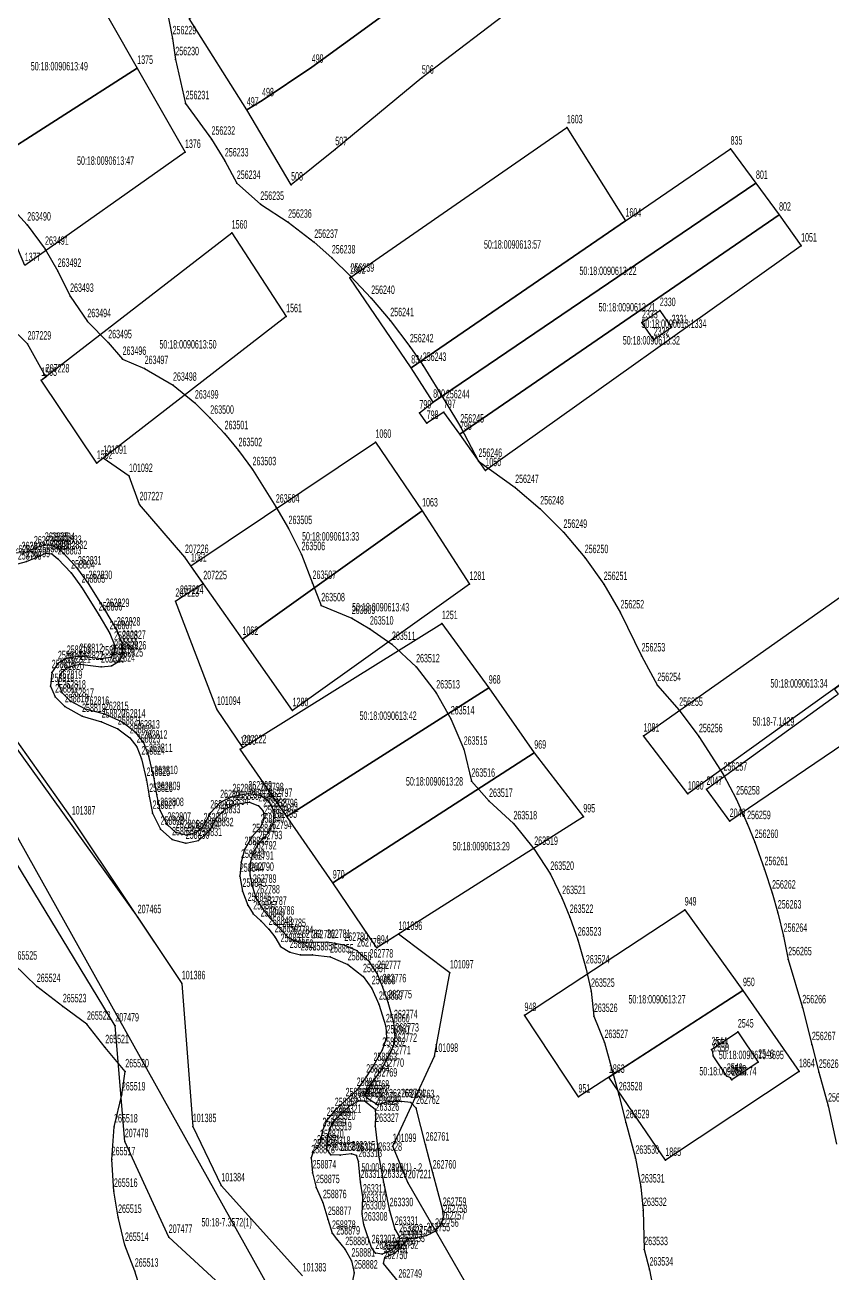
# Model space of a CAD drawing. Extents: x 1277570 to 1279623, y 422293 to 424918.
# Drawn here: x 1277958.8 to 1278161, y 422947.8 to 423260.6 of the extents above; entities that cross this region are included whole.
import ezdxf

# ---------------------------------------------------------------- set-up
doc = ezdxf.new("R2010")
doc.units = 0
doc.layers.get('0').update_dxf_attribs({"linetype": 'CONTINUOUS'})

msp = doc.modelspace()

# ---------------------------------------------------------------- linework, layer by layer
at = {"color": 7, "linetype": 'CONTINUOUS'}
for points in [[(1278928.590002, 422296.199999), (1278272.21, 422313.72), (1278280.100001, 422652.879999), (1278114.470001, 422774.680002), (1277866.460001, 423219.000002), (1277891.869999, 423239.150001), (1277900.639998, 423248.799998), (1277891.869999, 423293.490002), (1277781.459999, 423492.419999), (1277686.81, 423574.800002), (1277715.729999, 423607.230001), (1277692.94, 423640.53), (1277730.620002, 423822.8), (1277756.040001, 423821.06), (1277827.020002, 423909.56)], [(1277994.129999, 423265.299998), (1277995.769998, 423257.200002), (1277996.460001, 423251.96), (1277999.030001, 423240.940002), (1278005.52, 423232.040002), (1278008.869999, 423226.600002), (1278011.860002, 423220.959998), (1278017.759999, 423215.710002), (1278024.709999, 423211.230001), (1278031.260001, 423206.189998), (1278035.660001, 423202.279999), (1278040.359998, 423197.699999), (1278045.530001, 423192.130001), (1278050.310002, 423186.559999), (1278055.23, 423179.999998), (1278058.450001, 423175.360001), (1278064.249998, 423165.989999), (1278067.870001, 423159.890001), (1278072.409999, 423151.28), (1278081.59, 423144.739998), (1278087.879998, 423139.369999), (1278093.700001, 423133.509998), (1278099.020002, 423127.179999), (1278103.790002, 423120.429999), (1278107.990002, 423113.320001), (1278113.280001, 423102.53), (1278117.230001, 423095.1), (1278122.7, 423088.909998), (1278127.65, 423082.280001), (1278133.800001, 423072.649999), (1278136.959999, 423066.679999), (1278139.709999, 423060.500001), (1278141.609998, 423055.78), (1278144.070002, 423048.969999), (1278145.96, 423043.089999), (1278147.389999, 423038.089998), (1278148.859999, 423032.27), (1278149.99, 423026.370001), (1278153.55, 423014.329998), (1278155.950001, 423005.110001), (1278157.690001, 422998.170002), (1278159.990001, 422989.689998), (1278162.080001, 422980.130001)], [(1277953.800001, 423216.639998), (1277959.349999, 423210.520002), (1277963.809998, 423204.459998), (1277966.980001, 423198.929998), (1277970.090001, 423192.660001), (1277974.420002, 423186.309998), (1277979.640002, 423181.029998), (1277983.249999, 423176.86), (1277988.770001, 423174.559998), (1277995.879999, 423170.38), (1278001.359998, 423165.899999), (1278005.209999, 423162.109998), (1278008.789999, 423158.230002), (1278012.29, 423153.979998), (1278015.800002, 423149.19), (1278021.63, 423139.830002), (1278024.82, 423134.449998), (1278028.070002, 423127.910001), (1278030.829998, 423120.699999), (1278033.020002, 423115.089998), (1278040.639999, 423111.920002), (1278045.199998, 423109.250001), (1278050.73, 423105.409998), (1278056.78, 423099.789999), (1278061.830001, 423093.250002), (1278065.47, 423086.749998), (1278068.700001, 423079.149998), (1278070.630001, 423071.120002), (1278075.059998, 423066.069999), (1278081.170002, 423060.449999), (1278086.380001, 423054.05), (1278090.420002, 423047.790002), (1278093.379999, 423041.719998), (1278095.270002, 423036.990002), (1278097.280002, 423031.31), (1278099.309998, 423024.339999), (1278100.609999, 423018.480002), (1278101.329998, 423012.169998), (1278103.970002, 423005.630001), (1278107.559998, 422992.519999), (1278109.309999, 422985.549998), (1278111.72, 422976.629999), (1278113.120002, 422969.43), (1278113.64, 422963.530001), (1278113.940002, 422953.729999), (1278115.249998, 422948.6), (1278116.429998, 422942.489999)], [(1278070.499999, 422943.07), (1278054.710002, 422970.489999), (1278050.93, 422979.590002), (1278061.390002, 423002.170001), (1278065.249998, 423023.090001), (1278052.39, 423032.740002), (1278046.959999, 423029.290002), (1278035.91, 423045.630002), (1278024.419998, 423062.26), (1278012.729999, 423079.119999), (1278013.330002, 423079.510002), (1278006.89, 423089.149999), (1277996.470001, 423116.250001), (1277997.619999, 423116.97), (1278003.459998, 423120.629998), (1278000.359999, 423125.039998), (1277998.860002, 423127.210002), (1277987.490001, 423140.409998), (1277984.869998, 423147.509998), (1277978.399999, 423152.079998), (1277976.77, 423150.820001), (1277962.860001, 423171.59), (1277963.980002, 423172.459999), (1277959.439999, 423180.689998), (1277935.629999, 423203.99)], [(1277788.910001, 422912.48), (1277758.420001, 423003.040001), (1277755.490001, 423018.279999), (1277729.38, 423062.77), (1277728.709998, 423075.149999), (1277753.480001, 423103.929999), (1277806.979998, 423154.999999), (1277847.4, 423182.950002), (1277860.880001, 423185.41), (1277862.340001, 423183.359999), (1277875.299999, 423186.610001), (1277890.71, 423171.200002), (1277913.820002, 423140.38), (1277946.320002, 423095.770001), (1277970.519999, 423061.659999), (1277998.069999, 423020.369998), (1278000.829999, 422984.569999), (1278007.98, 422969.719998), (1278028.350002, 422947.14)], [(1278016.170002, 422937.080002), (1277994.810001, 422956.800001), (1277983.799999, 422980.789998), (1277981.419999, 423009.8), (1277930.390002, 423093.71), (1277918.81, 423103.810001), (1277862.340001, 423183.359999), (1277875.299999, 423186.610001), (1277890.71, 423171.200002), (1277987.02, 423036.93), (1277998.069999, 423020.369998), (1278000.829999, 422984.569999), (1278007.98, 422969.719998), (1278028.350002, 422947.14)], [(1278052.349998, 422945.58), (1278048.64, 422950.230001), (1278048.940002, 422951.680002), (1278051.420002, 422952.810002), (1278053.050001, 422954.49), (1278054.690001, 422956.39), (1278059.380002, 422957.199998), (1278061.529999, 422958.330002), (1278063.159998, 422960.119999), (1278063.670001, 422961.790002), (1278063.46, 422963.569999), (1278060.930001, 422972.919998), (1278059.17, 422979.919998), (1278056.769999, 422989.14), (1278055.430001, 422990.580001), (1278053.079998, 422990.789999), (1278049.969998, 422990.770001), (1278047.120002, 422989.970002), (1278044.319999, 422991.73), (1278044.119999, 422992.959999), (1278046.129998, 422995.97), (1278047.830001, 422998.430002), (1278049.519999, 423001.560001), (1278051.089999, 423004.69), (1278051.57, 423007.250002), (1278051.240002, 423010.589999), (1278049.809999, 423015.59), (1278048.390002, 423019.599998), (1278047.039998, 423022.93), (1278045.119998, 423025.809998), (1278041.990002, 423028.569999), (1278038.799998, 423030.000001), (1278034.419999, 423030.749998), (1278030.620001, 423030.62), (1278027.189999, 423030.71), (1278025.089999, 423031.689998), (1278023.249999, 423033.460001), (1278020.370001, 423036.560001), (1278018.450002, 423039), (1278016.720002, 423041.879999), (1278015.880001, 423044.549999), (1278015.22, 423047.550001), (1278015.199999, 423050.33), (1278015.890002, 423052.900001), (1278017.33, 423055.459998), (1278019.720001, 423058.039999), (1278021.039998, 423060.830002), (1278021.210002, 423063.499998), (1278019.859999, 423066.069999), (1278017.69, 423067.500001), (1278014.770001, 423067.930002), (1278010.779998, 423067.230002), (1278007.689999, 423065.770001), (1278005.23, 423063.180001), (1278003.530002, 423059.939999), (1278001.639999, 423058.150002), (1277999.179999, 423057.58), (1277996.570002, 423058.229998), (1277994.460001, 423060.109999), (1277992.659998, 423063.770002), (1277991.810002, 423067.78), (1277991.150001, 423071.779999), (1277989.85, 423077.340002), (1277988.559999, 423080.67), (1277986.639999, 423083.220002), (1277983.059999, 423085.980002), (1277978.810002, 423087.849999), (1277973.970002, 423089.149999), (1277970.149999, 423091.129999), (1277968.119998, 423093.229998), (1277967.209998, 423095.680001), (1277967.640002, 423097.899998), (1277969.34, 423099.699999), (1277972.570001, 423100.379999), (1277977.839999, 423099.750001), (1277980.440001, 423099.990002), (1277982.460001, 423101.23), (1277983.280001, 423103.010002), (1277983.139998, 423105.679998), (1277981.779999, 423109.01), (1277979.019998, 423113.68), (1277974.729999, 423120.67), (1277972.040002, 423124.319999), (1277968.460001, 423128.2), (1277967.06, 423129.519999), (1277965.340001, 423130.18), (1277963.749999, 423130.279999), (1277961.030001, 423129.370002), (1277957.940002, 423127.910001)], [(1278052.349998, 422945.58), (1278048.64, 422950.230001), (1278048.940002, 422951.680002), (1278051.420002, 422952.810002), (1278053.050001, 422954.49), (1278054.690001, 422956.39), (1278059.380002, 422957.199998), (1278061.529999, 422958.330002), (1278063.159998, 422960.119999), (1278063.670001, 422961.790002), (1278063.46, 422963.569999), (1278060.930001, 422972.919998), (1278059.17, 422979.919998), (1278056.769999, 422989.14), (1278055.430001, 422990.580001), (1278053.079998, 422990.789999), (1278049.969998, 422990.770001), (1278047.120002, 422989.970002), (1278044.319999, 422991.73), (1278044.119999, 422992.959999), (1278046.129998, 422995.97), (1278047.830001, 422998.430002), (1278049.519999, 423001.560001), (1278051.089999, 423004.69), (1278051.57, 423007.250002), (1278051.240002, 423010.589999), (1278049.809999, 423015.59), (1278048.390002, 423019.599998), (1278047.039998, 423022.93), (1278045.119998, 423025.809998), (1278041.990002, 423028.569999), (1278038.799998, 423030.000001), (1278034.419999, 423030.749998), (1278030.620001, 423030.62), (1278027.189999, 423030.71), (1278025.089999, 423031.689998), (1278023.249999, 423033.460001), (1278020.370001, 423036.560001), (1278018.450002, 423039), (1278016.720002, 423041.879999), (1278015.880001, 423044.549999), (1278015.22, 423047.550001), (1278015.199999, 423050.33), (1278015.890002, 423052.900001), (1278017.33, 423055.459998), (1278019.720001, 423058.039999), (1278021.039998, 423060.830002), (1278021.210002, 423063.499998), (1278019.859999, 423066.069999), (1278017.69, 423067.500001), (1278014.770001, 423067.930002), (1278010.779998, 423067.230002), (1278007.689999, 423065.770001), (1278005.23, 423063.180001), (1278003.530002, 423059.939999), (1278001.639999, 423058.150002), (1277999.179999, 423057.58), (1277996.570002, 423058.229998), (1277994.460001, 423060.109999), (1277992.659998, 423063.770002), (1277991.810002, 423067.78), (1277991.150001, 423071.779999), (1277989.85, 423077.340002), (1277988.559999, 423080.67), (1277986.639999, 423083.220002), (1277983.059999, 423085.980002), (1277978.810002, 423087.849999), (1277973.970002, 423089.149999), (1277970.149999, 423091.129999), (1277968.119998, 423093.229998), (1277967.209998, 423095.680001), (1277967.640002, 423097.899998), (1277969.34, 423099.699999), (1277972.570001, 423100.379999), (1277977.839999, 423099.750001), (1277980.440001, 423099.990002), (1277982.460001, 423101.23), (1277983.280001, 423103.010002), (1277983.139998, 423105.679998), (1277981.779999, 423109.01), (1277979.019998, 423113.68), (1277974.729999, 423120.67), (1277972.040002, 423124.319999), (1277968.460001, 423128.2), (1277967.06, 423129.519999), (1277965.340001, 423130.18), (1277963.749999, 423130.279999), (1277961.030001, 423129.370002), (1277957.940002, 423127.910001)], [(1277957.000001, 423125.559998), (1277959.149998, 423126.13), (1277962.189999, 423127.380002), (1277964.03, 423128.28), (1277965.489999, 423128.070002), (1277967.010002, 423126.849998), (1277970.339999, 423123.309998), (1277972.960002, 423119.759998), (1277977.260002, 423112.780002), (1277980.010002, 423108.110002), (1277981.110002, 423105.450001), (1277981.119998, 423103.22), (1277980.229999, 423102.1), (1277977.890001, 423101.75), (1277972.429998, 423102.389998), (1277969.26, 423101.92), (1277967.05, 423100.569998), (1277965.479999, 423098.340002), (1277965.189998, 423094.880002), (1277966.340001, 423092.220001), (1277968.769999, 423089.790002), (1277973.1, 423087.359998), (1277977.990002, 423085.949999), (1277982.07, 423084.190001), (1277985.059998, 423081.989998), (1277986.780002, 423079.659998), (1277987.950001, 423076.660001), (1277989.250002, 423071.33), (1277989.909998, 423067.320002), (1277990.759999, 423063.090002), (1277992.759999, 423059.089998), (1277995.63, 423056.440001), (1277999.059998, 423055.570002), (1278002.230001, 423056.260002), (1278005.129999, 423058.729999), (1278006.820001, 423061.970001), (1278008.9, 423064.089999), (1278011.490001, 423065.340001), (1278015.050001, 423065.809999), (1278017.270002, 423064.93), (1278018.489999, 423063.600002), (1278018.679999, 423061.82), (1278017.810002, 423059.589999), (1278015.729998, 423057.24), (1278013.780001, 423053.999998), (1278012.92, 423050.76), (1278012.619998, 423047.31), (1278013.279999, 423043.529998), (1278014.58, 423039.979999), (1278015.980002, 423037.870001), (1278017.839998, 423036.099998), (1278019.869999, 423034), (1278021.35, 423032.119998), (1278022.830001, 423029.68), (1278025.120001, 423028.239998), (1278027.85, 423027.59), (1278030.829998, 423027.609999), (1278035.210002, 423027.08), (1278039.66, 423025.109999), (1278043.489999, 423022.130001), (1278045.669998, 423019.13), (1278047.470001, 423015.24), (1278049.220002, 423009.569998), (1278049.36, 423006.789999), (1278048.300002, 423003.669999), (1278046.110002, 422999.869999), (1278044.280002, 422996.960002), (1278041.890002, 422993.610001), (1278039.12, 422991.030001), (1278036.400002, 422988.569998), (1278034.390002, 422986.11), (1278033.329999, 422983.539999), (1278032.720001, 422980.529998), (1278031.959999, 422979.190001), (1278031.019998, 422978.179999), (1278030.51, 422976.729998), (1278030.859999, 422972.950001), (1278031.7, 422969.269999), (1278033.44, 422965.499998), (1278034.670002, 422961.280002), (1278035.709999, 422957.830001), (1278036.799999, 422956.39), (1278039.040001, 422953.729999), (1278040.58, 422950.85), (1278041.230001, 422947.849999), (1278040.500001, 422944.28)], [(1277957.000001, 423125.559998), (1277959.149998, 423126.13), (1277962.189999, 423127.380002), (1277964.03, 423128.28), (1277965.489999, 423128.070002), (1277967.010002, 423126.849998), (1277970.339999, 423123.309998), (1277972.960002, 423119.759998), (1277977.260002, 423112.780002), (1277980.010002, 423108.110002), (1277981.110002, 423105.450001), (1277981.119998, 423103.22), (1277980.229999, 423102.1), (1277977.890001, 423101.75), (1277972.429998, 423102.389998), (1277969.26, 423101.92), (1277967.05, 423100.569998), (1277965.479999, 423098.340002), (1277965.189998, 423094.880002), (1277966.340001, 423092.220001), (1277968.769999, 423089.790002), (1277973.1, 423087.359998), (1277977.990002, 423085.949999), (1277982.07, 423084.190001), (1277985.059998, 423081.989998), (1277986.780002, 423079.659998), (1277987.950001, 423076.660001), (1277989.250002, 423071.33), (1277989.909998, 423067.320002), (1277990.759999, 423063.090002), (1277992.759999, 423059.089998), (1277995.63, 423056.440001), (1277999.059998, 423055.570002), (1278002.230001, 423056.260002), (1278005.129999, 423058.729999), (1278006.820001, 423061.970001), (1278008.9, 423064.089999), (1278011.490001, 423065.340001), (1278015.050001, 423065.809999), (1278017.270002, 423064.93), (1278018.489999, 423063.600002), (1278018.679999, 423061.82), (1278017.810002, 423059.589999), (1278015.729998, 423057.24), (1278013.780001, 423053.999998), (1278012.92, 423050.76), (1278012.619998, 423047.31), (1278013.279999, 423043.529998), (1278014.58, 423039.979999), (1278015.980002, 423037.870001), (1278017.839998, 423036.099998), (1278019.869999, 423034), (1278021.35, 423032.119998), (1278022.830001, 423029.68), (1278025.120001, 423028.239998), (1278027.85, 423027.59), (1278030.829998, 423027.609999), (1278035.210002, 423027.08), (1278039.66, 423025.109999), (1278043.489999, 423022.130001), (1278045.669998, 423019.13), (1278047.470001, 423015.24), (1278049.220002, 423009.569998), (1278049.36, 423006.789999), (1278048.300002, 423003.669999), (1278046.110002, 422999.869999), (1278044.280002, 422996.960002), (1278041.890002, 422993.610001), (1278039.12, 422991.030001), (1278036.400002, 422988.569998), (1278034.390002, 422986.11), (1278033.329999, 422983.539999), (1278032.720001, 422980.529998), (1278031.959999, 422979.190001), (1278031.019998, 422978.179999), (1278030.51, 422976.729998), (1278030.859999, 422972.950001), (1278031.7, 422969.269999), (1278033.44, 422965.499998), (1278034.670002, 422961.280002), (1278035.709999, 422957.830001), (1278036.799999, 422956.39), (1278039.040001, 422953.729999), (1278040.58, 422950.85), (1278041.230001, 422947.849999), (1278040.500001, 422944.28)], [(1277987.84, 422943.400001), (1277986.300001, 422948.320001), (1277983.840001, 422954.790002), (1277982.110002, 422961.82), (1277981.07, 422968.339998), (1277980.51, 422976.250001), (1277981.110002, 422984.48), (1277983.059999, 422992.51), (1277983.91, 422998.290001), (1277978.900002, 423004.330001), (1277974.320001, 423010.23), (1277968.270001, 423014.589998), (1277961.75, 423019.669999), (1277955.920002, 423025.279999)]]:
    msp.add_lwpolyline(points, dxfattribs=at)
for points in [[(1278014.369999, 423239.330001), (1278018.190002, 423241.67), (1278030.630002, 423250.079999), (1278046.560002, 423261.579998), (1278052.449999, 423265.930002), (1278097.090001, 423299.009998), (1278118.079998, 423314.53), (1278130.48, 423297.189998), (1278082.370002, 423265.750002), (1278058.229999, 423247.340002), (1278036.529999, 423229.4), (1278025.47, 423220.550002)], [(1277999.880002, 423262.210002), (1278039.349998, 423286.219998), (1278052.449999, 423265.930002), (1278046.560002, 423261.579998), (1278030.630002, 423250.079999), (1278018.190002, 423241.67), (1278014.369999, 423239.330001)], [(1277948.2, 423225.040002), (1277937.03, 423251.170001), (1277974.02, 423272.479998), (1277986.909999, 423249.79)], [(1277948.2, 423225.040002), (1277986.909999, 423249.79), (1277998.879998, 423228.739998), (1277958.73, 423200.36)], [(1278040.150002, 423197.210002), (1278094.549998, 423234.900002), (1278109.24, 423211.519999), (1278055.559998, 423174.719999)], [(1278055.559998, 423174.719999), (1278135.569998, 423229.560001), (1278141.93, 423220.969998), (1278061.059999, 423166.110001)], [(1278067.77, 423158.070002), (1278063.750001, 423163.55), (1278059.43, 423160.819998), (1278057.620001, 423163.409998), (1278061.059999, 423166.110001), (1278141.93, 423220.969998), (1278147.720001, 423213.009998)], [(1278074.139998, 423148.979998), (1278067.77, 423158.070002), (1278147.720001, 423213.009998), (1278153.239998, 423205.270001)], [(1278010.570001, 423208.509999), (1278024.220002, 423187.540002), (1277976.77, 423150.820001), (1277962.860001, 423171.59)], [(1278117.85, 423189.090002), (1278120.790001, 423184.790001), (1278116.310001, 423181.719999), (1278113.37, 423186.02)], [(1278046.599999, 423156.080002), (1278058.280002, 423138.870002), (1278013.269999, 423106.699999), (1278000.359999, 423125.039998)], [(1278058.280002, 423138.870002), (1278070.15, 423120.480001), (1278025.84, 423088.819998), (1278013.269999, 423106.699999)], [(1278168.780001, 423121.29), (1278179.789998, 423107.340002), (1278124.859998, 423067.899998), (1278113.770002, 423082.429998)], [(1278211.669999, 423122.710002), (1278216.110001, 423115.900001), (1278135.350001, 423061.04), (1278129.529998, 423069.09), (1278161.869999, 423092.460002), (1278162.62, 423092.910001), (1278161.579998, 423094.269998), (1278171.880001, 423101.66), (1278173.23, 423099.179999)], [(1278074.979999, 423094.470001), (1278024.419998, 423062.26), (1278012.729999, 423079.119999), (1278063.249998, 423110.640001)], [(1278074.979999, 423094.470001), (1278086.390002, 423078.169999), (1278035.91, 423045.630002), (1278024.419998, 423062.26)], [(1278086.390002, 423078.169999), (1278098.679998, 423062.189999), (1278046.959999, 423029.290002), (1278035.91, 423045.630002)], [(1278083.929998, 423012.409999), (1278124.07, 423038.859999), (1278138.670002, 423018.639998), (1278097.460001, 422991.99)], [(1278105.089998, 422996.92), (1278138.670002, 423018.639998), (1278152.709999, 422998.319999), (1278119.22, 422976.08)], [(1278130.790002, 423003.800002), (1278137.399998, 423008.279998), (1278142.48, 423000.659999), (1278135.900001, 422996.210001), (1278135.540001, 422996.75), (1278134.649998, 422997.17), (1278131.21, 423002.27), (1278131.150001, 423003.259998)], [(1278052.529998, 422956.939998), (1278052.420002, 422955.269999), (1278050.770002, 422953.590001), (1278048.310002, 422952.570001), (1278046.589999, 422952.779999), (1278045.640001, 422954.22), (1278043.700001, 422959.890002), (1278043.23, 422962.670001), (1278043.340001, 422964.560002), (1278043.460002, 422966.900001), (1278042.86, 422970.569999), (1278042.330001, 422975.800002), (1278041.870001, 422977.249998), (1278040.590001, 422977.690002), (1278037.750001, 422977.329998), (1278035.400002, 422977.430002), (1278034.429999, 422978.869999), (1278034.730001, 422982.550001), (1278035.670002, 422985.109998), (1278037.18, 422986.9), (1278040.079998, 422989.700002), (1278042.420001, 422990.940001), (1278043.810002, 422990.95), (1278046.489998, 422988.850002), (1278046.630001, 422987.41), (1278046.52, 422984.620001), (1278047.329999, 422977.39), (1278048.64, 422970.600002), (1278050.140002, 422963.489999), (1278051.439998, 422958.819999)], [(1278052.529998, 422956.939998), (1278052.420002, 422955.269999), (1278050.770002, 422953.590001), (1278048.310002, 422952.570001), (1278046.589999, 422952.779999), (1278045.640001, 422954.22), (1278043.700001, 422959.890002), (1278043.23, 422962.670001), (1278043.340001, 422964.560002), (1278043.460002, 422966.900001), (1278042.86, 422970.569999), (1278042.330001, 422975.800002), (1278041.870001, 422977.249998), (1278040.590001, 422977.690002), (1278037.750001, 422977.329998), (1278035.400002, 422977.430002), (1278034.429999, 422978.869999), (1278034.730001, 422982.550001), (1278035.670002, 422985.109998), (1278037.18, 422986.9), (1278040.079998, 422989.700002), (1278042.420001, 422990.940001), (1278043.810002, 422990.95), (1278046.489998, 422988.850002), (1278046.630001, 422987.41), (1278046.52, 422984.620001), (1278047.329999, 422977.39), (1278048.64, 422970.600002), (1278050.140002, 422963.489999), (1278051.439998, 422958.819999)]]:
    msp.add_lwpolyline(points, close=True, dxfattribs=at)
at = {"color": 7}
for p in [(1277995.769998, 423257.200002), (1277996.460001, 423251.96), (1277986.909999, 423249.79), (1278030.630002, 423250.079999), (1278058.229999, 423247.340002), (1277999.030001, 423240.940002), (1278014.369999, 423239.330001), (1278018.190002, 423241.67), (1278094.549998, 423234.900002), (1278005.52, 423232.040002), (1278036.529999, 423229.4), (1278135.569998, 423229.560001), (1277998.879998, 423228.739998), (1278008.869999, 423226.600002), (1278011.860002, 423220.959998), (1278025.47, 423220.550002), (1278141.93, 423220.969998), (1278017.759999, 423215.710002), (1278024.709999, 423211.230001), (1278109.24, 423211.519999), (1278147.720001, 423213.009998), (1277959.349999, 423210.520002), (1278010.570001, 423208.509999), (1277963.809998, 423204.459998), (1278031.260001, 423206.189998), (1278153.239998, 423205.270001), (1278035.660001, 423202.279999), (1277966.980001, 423198.929998), (1278040.150002, 423197.210002), (1278040.359998, 423197.699999), (1277970.090001, 423192.660001), (1278045.530001, 423192.130001), (1278117.85, 423189.090002), (1277974.420002, 423186.309998), (1278024.220002, 423187.540002), (1278050.310002, 423186.559999), (1278113.37, 423186.02), (1278120.790001, 423184.790001), (1277959.439999, 423180.689998), (1277979.640002, 423181.029998), (1278055.23, 423179.999998), (1278116.310001, 423181.719999), (1277983.249999, 423176.86), (1277988.770001, 423174.559998), (1278055.559998, 423174.719999), (1278058.450001, 423175.360001), (1277962.860001, 423171.59), (1277963.980002, 423172.459999), (1277995.879999, 423170.38), (1278001.359998, 423165.899999), (1278061.059999, 423166.110001), (1278064.249998, 423165.989999), (1278005.209999, 423162.109998), (1278057.620001, 423163.409998), (1278059.43, 423160.819998), (1278063.750001, 423163.55), (1278008.789999, 423158.230002), (1278067.77, 423158.070002), (1278067.870001, 423159.890001), (1278046.599999, 423156.080002), (1277978.399999, 423152.079998), (1278012.29, 423153.979998), (1278072.409999, 423151.28), (1277976.77, 423150.820001), (1278015.800002, 423149.19), (1278074.139998, 423148.979998), (1277984.869998, 423147.509998), (1278081.59, 423144.739998), (1277987.490001, 423140.409998), (1278021.63, 423139.830002), (1278058.280002, 423138.870002), (1278087.879998, 423139.369999), (1278024.82, 423134.449998), (1278093.700001, 423133.509998), (1277961.030001, 423129.370002), (1277963.749999, 423130.279999), (1277965.340001, 423130.18), (1277967.06, 423129.519999), (1277959.149998, 423126.13), (1277962.189999, 423127.380002), (1277964.03, 423128.28), (1277965.489999, 423128.070002), (1277967.010002, 423126.849998), (1277968.460001, 423128.2), (1277998.860002, 423127.210002), (1278028.070002, 423127.910001), (1278099.020002, 423127.179999), (1277970.339999, 423123.309998), (1277972.040002, 423124.319999), (1278000.359999, 423125.039998), (1277974.729999, 423120.67), (1278003.459998, 423120.629998), (1278030.829998, 423120.699999), (1278070.15, 423120.480001), (1278103.790002, 423120.429999), (1277972.960002, 423119.759998), (1277997.619999, 423116.97), (1277979.019998, 423113.68), (1277996.470001, 423116.250001), (1278033.020002, 423115.089998), (1277977.260002, 423112.780002), (1278040.639999, 423111.920002), (1278063.249998, 423110.640001), (1278107.990002, 423113.320001), (1277980.010002, 423108.110002), (1277981.779999, 423109.01), (1278045.199998, 423109.250001), (1277981.110002, 423105.450001), (1277983.139998, 423105.679998), (1278013.269999, 423106.699999), (1278050.73, 423105.409998), (1277969.26, 423101.92), (1277972.429998, 423102.389998), (1277977.890001, 423101.75), (1277980.229999, 423102.1), (1277981.119998, 423103.22), (1277982.460001, 423101.23), (1277983.280001, 423103.010002), (1278113.280001, 423102.53), (1277965.479999, 423098.340002), (1277967.05, 423100.569998), (1277969.34, 423099.699999), (1277972.570001, 423100.379999), (1277977.839999, 423099.750001), (1277980.440001, 423099.990002), (1278056.78, 423099.789999), (1277965.189998, 423094.880002), (1277967.209998, 423095.680001), (1277967.640002, 423097.899998), (1278117.230001, 423095.1), (1277966.340001, 423092.220001), (1277968.119998, 423093.229998), (1278061.830001, 423093.250002), (1278074.979999, 423094.470001), (1277968.769999, 423089.790002), (1277970.149999, 423091.129999), (1277973.970002, 423089.149999), (1278006.89, 423089.149999), (1278025.84, 423088.819998), (1278122.7, 423088.909998), (1277973.1, 423087.359998), (1277977.990002, 423085.949999), (1277978.810002, 423087.849999), (1277983.059999, 423085.980002), (1278065.47, 423086.749998), (1277982.07, 423084.190001), (1277986.639999, 423083.220002), (1278113.770002, 423082.429998), (1277985.059998, 423081.989998), (1277986.780002, 423079.659998), (1277988.559999, 423080.67), (1278013.330002, 423079.510002), (1278127.65, 423082.280001), (1277987.950001, 423076.660001), (1277989.85, 423077.340002), (1278012.729999, 423079.119999), (1278068.700001, 423079.149998), (1278086.390002, 423078.169999), (1277989.250002, 423071.33), (1277991.150001, 423071.779999), (1278070.630001, 423071.120002), (1278133.800001, 423072.649999), (1277989.909998, 423067.320002), (1277991.810002, 423067.78), (1278010.779998, 423067.230002), (1278014.770001, 423067.930002), (1278017.69, 423067.500001), (1278124.859998, 423067.899998), (1278129.529998, 423069.09), (1278136.959999, 423066.679999), (1277992.659998, 423063.770002), (1278007.689999, 423065.770001), (1278008.9, 423064.089999), (1278011.490001, 423065.340001), (1278015.050001, 423065.809999), (1278017.270002, 423064.93), (1278018.489999, 423063.600002), (1278019.859999, 423066.069999), (1278075.059998, 423066.069999), (1277970.519999, 423061.659999), (1277990.759999, 423063.090002), (1278005.23, 423063.180001), (1278006.820001, 423061.970001), (1278018.679999, 423061.82), (1278021.039998, 423060.830002), (1278021.210002, 423063.499998), (1278024.419998, 423062.26), (1278081.170002, 423060.449999), (1278098.679998, 423062.189999), (1278135.350001, 423061.04), (1278139.709999, 423060.500001), (1277992.759999, 423059.089998), (1277994.460001, 423060.109999), (1277996.570002, 423058.229998), (1277999.179999, 423057.58), (1278001.639999, 423058.150002), (1278003.530002, 423059.939999), (1278005.129999, 423058.729999), (1278017.810002, 423059.589999), (1278019.720001, 423058.039999), (1277995.63, 423056.440001), (1277999.059998, 423055.570002), (1278002.230001, 423056.260002), (1278015.729998, 423057.24), (1278017.33, 423055.459998), (1278141.609998, 423055.78), (1278013.780001, 423053.999998), (1278015.890002, 423052.900001), (1278086.380001, 423054.05), (1278012.92, 423050.76), (1278015.199999, 423050.33), (1278144.070002, 423048.969999), (1278012.619998, 423047.31), (1278015.22, 423047.550001), (1278035.91, 423045.630002), (1278090.420002, 423047.790002), (1278013.279999, 423043.529998), (1278015.880001, 423044.549999), (1278016.720002, 423041.879999), (1278093.379999, 423041.719998), (1278145.96, 423043.089999), (1278014.58, 423039.979999), (1278018.450002, 423039), (1278124.07, 423038.859999), (1277987.02, 423036.93), (1278015.980002, 423037.870001), (1278017.839998, 423036.099998), (1278020.370001, 423036.560001), (1278095.270002, 423036.990002), (1278147.389999, 423038.089998), (1278019.869999, 423034), (1278023.249999, 423033.460001), (1278052.39, 423032.740002), (1278148.859999, 423032.27), (1278021.35, 423032.119998), (1278022.830001, 423029.68), (1278025.089999, 423031.689998), (1278027.189999, 423030.71), (1278030.620001, 423030.62), (1278034.419999, 423030.749998), (1278038.799998, 423030.000001), (1278046.959999, 423029.290002), (1278097.280002, 423031.31), (1278025.120001, 423028.239998), (1278027.85, 423027.59), (1278030.829998, 423027.609999), (1278035.210002, 423027.08), (1278041.990002, 423028.569999), (1278149.99, 423026.370001), (1278039.66, 423025.109999), (1278045.119998, 423025.809998), (1278047.039998, 423022.93), (1278065.249998, 423023.090001), (1278099.309998, 423024.339999), (1277998.069999, 423020.369998), (1278043.489999, 423022.130001), (1277961.75, 423019.669999), (1278045.669998, 423019.13), (1278048.390002, 423019.599998), (1278100.609999, 423018.480002), (1278138.670002, 423018.639998), (1277968.270001, 423014.589998), (1278047.470001, 423015.24), (1278049.809999, 423015.59), (1278153.55, 423014.329998), (1278051.240002, 423010.589999), (1278083.929998, 423012.409999), (1278101.329998, 423012.169998), (1277974.320001, 423010.23), (1277981.419999, 423009.8), (1278049.220002, 423009.569998), (1278051.57, 423007.250002), (1278137.399998, 423008.279998), (1277978.900002, 423004.330001), (1278049.36, 423006.789999), (1278051.089999, 423004.69), (1278103.970002, 423005.630001), (1278155.950001, 423005.110001), (1278048.300002, 423003.669999), (1278049.519999, 423001.560001), (1278061.390002, 423002.170001), (1278130.790002, 423003.800002), (1278131.150001, 423003.259998), (1278131.21, 423002.27), (1277983.91, 422998.290001), (1278046.110002, 422999.869999), (1278047.830001, 422998.430002), (1278142.48, 423000.659999), (1278152.709999, 422998.319999), (1278157.690001, 422998.170002), (1278044.280002, 422996.960002), (1278046.129998, 422995.97), (1278105.089998, 422996.92), (1278134.649998, 422997.17), (1278135.540001, 422996.75), (1278135.900001, 422996.210001), (1277983.059999, 422992.51), (1278041.890002, 422993.610001), (1278044.119999, 422992.959999), (1278044.319999, 422991.73), (1278097.460001, 422991.99), (1278107.559998, 422992.519999), (1278036.400002, 422988.569998), (1278039.12, 422991.030001), (1278040.079998, 422989.700002), (1278042.420001, 422990.940001), (1278043.810002, 422990.95), (1278046.489998, 422988.850002), (1278047.120002, 422989.970002), (1278049.969998, 422990.770001), (1278053.079998, 422990.789999), (1278055.430001, 422990.580001), (1278056.769999, 422989.14), (1278159.990001, 422989.689998), (1278034.390002, 422986.11), (1278037.18, 422986.9), (1278046.630001, 422987.41), (1278109.309999, 422985.549998), (1277981.110002, 422984.48), (1278000.829999, 422984.569999), (1278033.329999, 422983.539999), (1278034.730001, 422982.550001), (1278035.670002, 422985.109998), (1278046.52, 422984.620001), (1277983.799999, 422980.789998), (1278031.959999, 422979.190001), (1278032.720001, 422980.529998), (1278050.93, 422979.590002), (1278059.17, 422979.919998), (1277980.51, 422976.250001), (1278030.51, 422976.729998), (1278031.019998, 422978.179999), (1278034.429999, 422978.869999), (1278035.400002, 422977.430002), (1278037.750001, 422977.329998), (1278040.590001, 422977.690002), (1278041.870001, 422977.249998), (1278047.329999, 422977.39), (1278111.72, 422976.629999), (1278119.22, 422976.08), (1278030.859999, 422972.950001), (1278042.330001, 422975.800002), (1278060.930001, 422972.919998), (1278007.98, 422969.719998), (1278042.86, 422970.569999), (1278048.64, 422970.600002), (1278054.710002, 422970.489999), (1277981.07, 422968.339998), (1278031.7, 422969.269999), (1278043.460002, 422966.900001), (1278113.120002, 422969.43), (1278033.44, 422965.499998), (1278043.340001, 422964.560002), (1278050.140002, 422963.489999), (1278063.46, 422963.569999), (1278113.64, 422963.530001), (1277982.110002, 422961.82), (1278034.670002, 422961.280002), (1278043.23, 422962.670001), (1278063.670001, 422961.790002), (1278035.709999, 422957.830001), (1278043.700001, 422959.890002), (1278051.439998, 422958.819999), (1278059.380002, 422957.199998), (1278061.529999, 422958.330002), (1278063.159998, 422960.119999), (1277983.840001, 422954.790002), (1277994.810001, 422956.800001), (1278036.799999, 422956.39), (1278045.640001, 422954.22), (1278052.420002, 422955.269999), (1278052.529998, 422956.939998), (1278053.050001, 422954.49), (1278054.690001, 422956.39), (1278039.040001, 422953.729999), (1278046.589999, 422952.779999), (1278048.310002, 422952.570001), (1278048.940002, 422951.680002), (1278050.770002, 422953.590001), (1278051.420002, 422952.810002), (1278113.940002, 422953.729999), (1277986.300001, 422948.320001), (1278040.58, 422950.85), (1278041.230001, 422947.849999), (1278048.64, 422950.230001), (1278115.249998, 422948.6)]:
    msp.add_point(p, dxfattribs=at)

# ---------------------------------------------------------------- texts
at = {"color": 7, "width": 0.5}
for s, height, p in [('256229', 2.122557, (1277995.769998, 423258.272442)), ('256230', 2.122557, (1277996.460001, 423253.03244)), ('50:18:0090613:49', 2.122557, (1277960.246665, 423249.236466)), ('1375', 2.122557, (1277986.909999, 423250.862441)), ('499', 2.122561, (1278030.630002, 423251.15244)), ('506', 2.122557, (1278058.229999, 423248.412442)), ('256231', 2.122557, (1277999.030001, 423242.012443)), ('497', 2.122557, (1278014.369999, 423240.402441)), ('498', 2.122557, (1278018.190002, 423242.74244)), ('1603', 2.122557, (1278094.549998, 423235.972442)), ('256232', 2.122557, (1278005.52, 423233.112442)), ('507', 2.122557, (1278036.529999, 423230.47244)), ('835', 2.122557, (1278135.569998, 423230.632441)), ('1376', 2.122561, (1277998.879998, 423229.81244)), ('256233', 2.122557, (1278008.869999, 423227.672442)), ('50:18:0090613:47', 2.122561, (1277971.825535, 423225.574448)), ('256234', 2.122561, (1278011.860002, 423222.03244)), ('508', 2.122557, (1278025.47, 423221.622442)), ('801', 2.122557, (1278141.93, 423222.042443)), ('256235', 2.122557, (1278017.759999, 423216.782442)), ('263490', 2.122557, (1277959.349999, 423211.592442)), ('256236', 2.122557, (1278024.709999, 423212.302441)), ('1604', 2.122561, (1278109.24, 423212.592441)), ('802', 2.122561, (1278147.720001, 423214.08244)), ('1560', 2.122561, (1278010.570001, 423209.58244)), ('263491', 2.122557, (1277963.809998, 423205.532443)), ('256237', 2.122557, (1278031.260001, 423207.262443)), ('1051', 2.122557, (1278153.239998, 423206.342441)), ('256238', 2.122561, (1278035.660001, 423203.352441)), ('50:18:0090613:57', 2.122561, (1278073.782398, 423204.558391)), ('1377', 2.122557, (1277958.73, 423201.43244)), ('263492', 2.122557, (1277966.980001, 423200.002443)), ('1602', 2.122557, (1278040.150002, 423198.282443)), ('256239', 2.122561, (1278040.359998, 423198.772441)), ('50:18:0090613:22', 2.122557, (1278097.708954, 423197.941914)), ('263493', 2.122557, (1277970.090001, 423193.732441)), ('256240', 2.122557, (1278045.530001, 423193.202441)), ('2330', 2.122557, (1278117.85, 423190.162442)), ('263494', 2.122557, (1277974.420002, 423187.382443)), ('1561', 2.122557, (1278024.220002, 423188.612442)), ('256241', 2.122561, (1278050.310002, 423187.63244)), ('50:18:0090613:21', 2.122557, (1278102.490393, 423188.827008)), ('2333', 2.122561, (1278113.37, 423187.092441)), ('50:18:0090613:1334', 2.122561, (1278113.227829, 423184.69748)), ('2331', 2.122557, (1278120.790001, 423185.862441)), ('207229', 2.122557, (1277959.439999, 423181.762443)), ('263495', 2.122561, (1277979.640002, 423182.10244)), ('256242', 2.122557, (1278055.23, 423181.072443)), ('50:18:0090613:32', 2.122561, (1278108.568009, 423180.517557)), ('2332', 2.122561, (1278116.310001, 423182.79244)), ('263496', 2.122561, (1277983.249999, 423177.932441)), ('50:18:0090613:50', 2.122557, (1277992.473586, 423179.526808)), ('263497', 2.122557, (1277988.770001, 423175.632443)), ('834', 2.122561, (1278055.559998, 423175.79244)), ('256243', 2.122557, (1278058.450001, 423176.432442)), ('1563', 2.122561, (1277962.860001, 423172.662441)), ('207228', 2.122561, (1277963.980002, 423173.532441)), ('263498', 2.122561, (1277995.879999, 423171.452441)), ('263499', 2.122561, (1278001.359998, 423166.97244)), ('800', 2.122557, (1278061.059999, 423167.182442)), ('797', 2.122561, (1278063.750001, 423164.622441)), ('256244', 2.122561, (1278064.249998, 423167.06244)), ('263500', 2.122557, (1278005.209999, 423163.182443)), ('799', 2.122557, (1278057.620001, 423164.482443)), ('798', 2.122557, (1278059.43, 423161.892443)), ('263501', 2.122557, (1278008.789999, 423159.302443)), ('796', 2.122557, (1278067.77, 423159.142442)), ('256245', 2.122557, (1278067.870001, 423160.962442)), ('1060', 2.122557, (1278046.599999, 423157.152442)), ('101091', 2.122561, (1277978.399999, 423153.15244)), ('263502', 2.122561, (1278012.29, 423155.05244)), ('256246', 2.122561, (1278072.409999, 423152.352441)), ('1562', 2.122557, (1277976.77, 423151.892441)), ('263503', 2.122557, (1278015.800002, 423150.262441)), ('1050', 2.122557, (1278074.139998, 423150.052443)), ('101092', 2.122557, (1277984.869998, 423148.582443)), ('256247', 2.122557, (1278081.59, 423145.812443)), ('207227', 2.122561, (1277987.490001, 423141.48244)), ('263504', 2.122557, (1278021.63, 423140.902442)), ('1063', 2.122557, (1278058.280002, 423139.942443)), ('256248', 2.122561, (1278087.879998, 423140.44244)), ('263505', 2.122561, (1278024.82, 423135.52244)), ('256249', 2.122557, (1278093.700001, 423134.582443)), ('262836', 2.122557, (1277961.030001, 423130.442442)), ('262835', 2.122561, (1277963.749999, 423131.352441)), ('262834', 2.122557, (1277965.340001, 423131.252441)), ('262833', 2.122561, (1277967.06, 423130.59244)), ('50:18:0090613:33', 2.122561, (1278028.209071, 423131.386235)), ('262838', 2.122557, (1277956.16, 423128.192442)), ('262837', 2.122557, (1277957.940002, 423128.982442)), ('258799', 2.122561, (1277959.149998, 423127.202441)), ('258800', 2.122557, (1277962.189999, 423128.452442)), ('258801', 2.122557, (1277964.03, 423129.35244)), ('258802', 2.122557, (1277965.489999, 423129.142442)), ('258803', 2.122557, (1277967.010002, 423127.922443)), ('262832', 2.122557, (1277968.460001, 423129.27244)), ('207226', 2.122557, (1277998.860002, 423128.282442)), ('263506', 2.122557, (1278028.070002, 423128.982442)), ('256250', 2.122561, (1278099.020002, 423128.25244)), ('258798', 2.122557, (1277957.000001, 423126.632443)), ('258804', 2.122557, (1277970.339999, 423124.382443)), ('262831', 2.122561, (1277972.040002, 423125.392441)), ('1061', 2.122557, (1278000.359999, 423126.112443)), ('258805', 2.122557, (1277972.960002, 423120.832443)), ('262830', 2.122557, (1277974.729999, 423121.742441)), ('207225', 2.122557, (1278003.459998, 423121.702443)), ('263507', 2.122561, (1278030.829998, 423121.77244)), ('1281', 2.122557, (1278070.15, 423121.552442)), ('256251', 2.122561, (1278103.790002, 423121.502441)), ('207224', 2.122561, (1277997.619999, 423118.042441)), ('262829', 2.122557, (1277979.019998, 423114.75244)), ('207223', 2.122557, (1277996.470001, 423117.322441)), ('263508', 2.122561, (1278033.020002, 423116.16244)), ('258806', 2.122557, (1277977.260002, 423113.852442)), ('263509', 2.122557, (1278040.639999, 423112.992442)), ('50:18:0090613:43', 2.122557, (1278040.745289, 423113.644745)), ('1251', 2.122557, (1278063.249998, 423111.712441)), ('256252', 2.122557, (1278107.990002, 423114.392441)), ('258807', 2.122557, (1277980.010002, 423109.182442)), ('262828', 2.122557, (1277981.779999, 423110.08244)), ('263510', 2.122557, (1278045.199998, 423110.322441)), ('258808', 2.122557, (1277981.110002, 423106.522441)), ('262827', 2.122557, (1277983.139998, 423106.752443)), ('1062', 2.122561, (1278013.269999, 423107.77244)), ('263511', 2.122561, (1278050.73, 423106.48244)), ('258813', 2.122557, (1277969.26, 423102.99244)), ('258812', 2.122557, (1277972.429998, 423103.462443)), ('258811', 2.122557, (1277977.890001, 423102.82244)), ('258810', 2.122561, (1277980.229999, 423103.172441)), ('258809', 2.122557, (1277981.119998, 423104.29244)), ('262825', 2.122557, (1277982.460001, 423102.30244)), ('262826', 2.122557, (1277983.280001, 423104.082442)), ('256253', 2.122557, (1278113.280001, 423103.60244)), ('258815', 2.122557, (1277965.479999, 423099.412442)), ('258814', 2.122561, (1277967.05, 423101.64244)), ('262820', 2.122557, (1277967.640002, 423098.972443)), ('262821', 2.122561, (1277969.34, 423100.77244)), ('262822', 2.122561, (1277972.570001, 423101.452441)), ('262823', 2.122557, (1277977.839999, 423100.822441)), ('262824', 2.122557, (1277980.440001, 423101.062442)), ('263512', 2.122561, (1278056.78, 423100.86244)), ('258816', 2.122557, (1277965.189998, 423095.952443)), ('262819', 2.122557, (1277967.209998, 423096.752441)), ('256254', 2.122561, (1278117.230001, 423096.172441)), ('258817', 2.122557, (1277966.340001, 423093.292442)), ('262818', 2.122557, (1277968.119998, 423094.302443)), ('263513', 2.122557, (1278061.830001, 423094.322442)), ('968', 2.122557, (1278074.979999, 423095.542441)), ('50:18:0090613:34', 2.122561, (1278145.547023, 423094.543303)), ('258818', 2.122557, (1277968.769999, 423090.862442)), ('262817', 2.122561, (1277970.149999, 423092.202441)), ('262816', 2.122561, (1277973.970002, 423090.222441)), ('101094', 2.122561, (1278006.89, 423090.222441)), ('1280', 2.122557, (1278025.84, 423089.892443)), ('256255', 2.122557, (1278122.7, 423089.982443)), ('258819', 2.122557, (1277973.1, 423088.432443)), ('258820', 2.122561, (1277977.990002, 423087.022441)), ('262815', 2.122561, (1277978.810002, 423088.922441)), ('262814', 2.122557, (1277983.059999, 423087.052443)), ('50:18:0090613:42', 2.122561, (1278042.609907, 423086.441115)), ('263514', 2.122557, (1278065.47, 423087.822443)), ('258821', 2.122557, (1277982.07, 423085.262441)), ('262813', 2.122557, (1277986.639999, 423084.292442)), ('1081', 2.122557, (1278113.770002, 423083.502443)), ('256256', 2.122557, (1278127.65, 423083.352442)), ('50:18-7.1429', 2.122557, (1278141.067523, 423085.003653)), ('258822', 2.122561, (1277985.059998, 423083.06244)), ('258823', 2.122557, (1277986.780002, 423080.732443)), ('262812', 2.122561, (1277988.559999, 423081.742441)), ('1250', 2.122561, (1278012.729999, 423080.192441)), ('207222', 2.122557, (1278013.330002, 423080.582442)), ('263515', 2.122557, (1278068.700001, 423080.222443)), ('258824', 2.122557, (1277987.950001, 423077.732442)), ('262811', 2.122557, (1277989.85, 423078.412442)), ('969', 2.122561, (1278086.390002, 423079.242441)), ('258825', 2.122557, (1277989.250002, 423072.40244)), ('262810', 2.122561, (1277991.150001, 423072.85244)), ('263516', 2.122557, (1278070.630001, 423072.192442)), ('256257', 2.122561, (1278133.800001, 423073.72244)), ('258826', 2.122557, (1277989.909998, 423068.392442)), ('262809', 2.122557, (1277991.810002, 423068.852441)), ('262800', 2.122557, (1278010.779998, 423068.302442)), ('262799', 2.122557, (1278014.770001, 423069.002442)), ('262798', 2.122557, (1278017.69, 423068.572442)), ('50:18:0090613:28', 2.122557, (1278054.234518, 423069.988918)), ('1080', 2.122561, (1278124.859998, 423068.97244)), ('2047', 2.122561, (1278129.529998, 423070.162441)), ('256258', 2.122561, (1278136.959999, 423067.75244)), ('262808', 2.122557, (1277992.659998, 423064.842442)), ('262801', 2.122557, (1278007.689999, 423066.842442)), ('258834', 2.122561, (1278008.9, 423065.16244)), ('258835', 2.122557, (1278011.490001, 423066.412442)), ('258836', 2.122561, (1278015.050001, 423066.882441)), ('258837', 2.122557, (1278017.270002, 423066.00244)), ('258838', 2.122557, (1278018.489999, 423064.672442)), ('262797', 2.122561, (1278019.859999, 423067.142441)), ('262796', 2.122557, (1278021.210002, 423064.572443)), ('263517', 2.122561, (1278075.059998, 423067.142441)), ('101387', 2.122561, (1277970.519999, 423062.732441)), ('258827', 2.122557, (1277990.759999, 423064.162442)), ('262802', 2.122557, (1278005.23, 423064.252442)), ('258833', 2.122557, (1278006.820001, 423063.042442)), ('258839', 2.122557, (1278018.679999, 423062.89244)), ('262795', 2.122557, (1278021.039998, 423061.902443)), ('971', 2.122561, (1278024.419998, 423063.332441)), ('263518', 2.122561, (1278081.170002, 423061.522441)), ('995', 2.122561, (1278098.679998, 423063.26244)), ('2046', 2.122557, (1278135.350001, 423062.112441)), ('256259', 2.122557, (1278139.709999, 423061.572442)), ('258828', 2.122557, (1277992.759999, 423060.162443)), ('262807', 2.122561, (1277994.460001, 423061.182441)), ('262806', 2.122557, (1277996.570002, 423059.302443)), ('262805', 2.122557, (1277999.179999, 423058.652441)), ('262804', 2.122557, (1278001.639999, 423059.222443)), ('262803', 2.122561, (1278003.530002, 423061.01244)), ('258832', 2.122561, (1278005.129999, 423059.80244)), ('258841', 2.122557, (1278015.729998, 423058.31244)), ('258840', 2.122561, (1278017.810002, 423060.662441)), ('262794', 2.122561, (1278019.720001, 423059.11244)), ('258829', 2.122557, (1277995.63, 423057.512442)), ('258830', 2.122557, (1277999.059998, 423056.642442)), ('258831', 2.122557, (1278002.230001, 423057.332442)), ('262793', 2.122557, (1278017.33, 423056.532443)), ('263519', 2.122561, (1278086.380001, 423055.122441)), ('256260', 2.122561, (1278141.609998, 423056.852441)), ('258842', 2.122557, (1278013.780001, 423055.072443)), ('262792', 2.122557, (1278015.890002, 423053.972441)), ('50:18:0090613:29', 2.122561, (1278065.957719, 423053.745482)), ('258843', 2.122557, (1278012.92, 423051.83244)), ('262791', 2.122557, (1278015.199999, 423051.40244)), ('263520', 2.122557, (1278090.420002, 423048.862442)), ('256261', 2.122561, (1278144.070002, 423050.04244)), ('258844', 2.122561, (1278012.619998, 423048.382441)), ('262790', 2.122557, (1278015.22, 423048.622441)), ('970', 2.122557, (1278035.91, 423046.702442)), ('258845', 2.122561, (1278013.279999, 423044.60244)), ('262789', 2.122561, (1278015.880001, 423045.622441)), ('262788', 2.122561, (1278016.720002, 423042.95244)), ('263521', 2.122557, (1278093.379999, 423042.792443)), ('256262', 2.122561, (1278145.96, 423044.16244)), ('258846', 2.122561, (1278014.58, 423041.05244)), ('262787', 2.122557, (1278018.450002, 423040.072441)), ('949', 2.122561, (1278124.07, 423039.93244)), ('207465', 2.122557, (1277987.02, 423038.00244)), ('258847', 2.122557, (1278015.980002, 423038.942441)), ('258848', 2.122557, (1278017.839998, 423037.172443)), ('262786', 2.122557, (1278020.370001, 423037.632442)), ('263522', 2.122557, (1278095.270002, 423038.062442)), ('256263', 2.122557, (1278147.389999, 423039.162443)), ('258849', 2.122561, (1278019.869999, 423035.072441)), ('262785', 2.122557, (1278023.249999, 423034.532441)), ('101096', 2.122557, (1278052.39, 423033.812443)), ('256264', 2.122561, (1278148.859999, 423033.342441)), ('258850', 2.122561, (1278021.35, 423033.19244)), ('258851', 2.122561, (1278022.830001, 423030.752441)), ('262784', 2.122561, (1278025.089999, 423032.76244)), ('262783', 2.122557, (1278027.189999, 423031.78244)), ('262782', 2.122557, (1278030.620001, 423031.69244)), ('262781', 2.122557, (1278034.419999, 423031.822443)), ('262780', 2.122557, (1278038.799998, 423031.072441)), ('994', 2.122557, (1278046.959999, 423030.362442)), ('263523', 2.122557, (1278097.280002, 423032.382441)), ('258852', 2.122557, (1278025.120001, 423029.312443)), ('258853', 2.122557, (1278027.85, 423028.662441)), ('258854', 2.122561, (1278030.829998, 423028.682441)), ('258855', 2.122557, (1278035.210002, 423028.15244)), ('262779', 2.122561, (1278041.990002, 423029.64244)), ('256265', 2.122557, (1278149.99, 423027.442441)), ('265525', 2.122561, (1277955.920002, 423026.352441)), ('258856', 2.122561, (1278039.66, 423026.18244)), ('262778', 2.122561, (1278045.119998, 423026.88244)), ('262777', 2.122557, (1278047.039998, 423024.00244)), ('101097', 2.122557, (1278065.249998, 423024.162441)), ('263524', 2.122561, (1278099.309998, 423025.41244)), ('265524', 2.122561, (1277961.75, 423020.74244)), ('101386', 2.122557, (1277998.069999, 423021.442443)), ('258857', 2.122557, (1278043.489999, 423023.202442)), ('258858', 2.122557, (1278045.669998, 423020.20244)), ('262776', 2.122557, (1278048.390002, 423020.672443)), ('263525', 2.122557, (1278100.609999, 423019.552443)), ('950', 2.122561, (1278138.670002, 423019.71244)), ('265523', 2.122557, (1277968.270001, 423015.662443)), ('258859', 2.122557, (1278047.470001, 423016.31244)), ('262775', 2.122561, (1278049.809999, 423016.662441)), ('50:18:0090613:27', 2.122557, (1278109.988751, 423015.380171)), ('256266', 2.122557, (1278153.55, 423015.402443)), ('262774', 2.122561, (1278051.240002, 423011.66244)), ('948', 2.122561, (1278083.929998, 423013.48244)), ('263526', 2.122557, (1278101.329998, 423013.242443)), ('265522', 2.122561, (1277974.320001, 423011.302441)), ('207479', 2.122561, (1277981.419999, 423010.872441)), ('258860', 2.122557, (1278049.220002, 423010.642443)), ('262773', 2.122557, (1278051.57, 423008.322442)), ('2545', 2.122557, (1278137.399998, 423009.352443)), ('265521', 2.122557, (1277978.900002, 423005.402441)), ('258861', 2.122561, (1278049.36, 423007.86244)), ('262772', 2.122557, (1278051.089999, 423005.762441)), ('263527', 2.122557, (1278103.970002, 423006.702441)), ('256267', 2.122557, (1278155.950001, 423006.182441)), ('258862', 2.122561, (1278048.300002, 423004.742441)), ('262771', 2.122557, (1278049.519999, 423002.632442)), ('101098', 2.122557, (1278061.390002, 423003.242441)), ('2544', 2.122557, (1278130.790002, 423004.872442)), ('2551', 2.122557, (1278131.150001, 423004.332443)), ('2550', 2.122557, (1278131.21, 423003.342441)), ('265520', 2.122557, (1277983.91, 422999.362441)), ('258863', 2.122561, (1278046.110002, 423000.942441)), ('262770', 2.122557, (1278047.830001, 422999.502443)), ('50:18:0090613:1695', 2.122557, (1278132.627107, 423001.424634)), ('2546', 2.122561, (1278142.48, 423001.73244)), ('1864', 2.122561, (1278152.709999, 422999.39244)), ('256268', 2.122557, (1278157.690001, 422999.242443)), ('258864', 2.122557, (1278044.280002, 422998.032443)), ('262769', 2.122561, (1278046.129998, 422997.042441)), ('1863', 2.122557, (1278105.089998, 422997.99244)), ('50:18:0090613:74', 2.122557, (1278127.749647, 422997.347482)), ('2549', 2.122557, (1278134.649998, 422998.242441)), ('2548', 2.122561, (1278135.540001, 422997.822441)), ('2547', 2.122557, (1278135.900001, 422997.282441)), ('265519', 2.122557, (1277983.059999, 422993.58244)), ('258865', 2.122557, (1278041.890002, 422994.682442)), ('262768', 2.122561, (1278044.119999, 422994.03244)), ('262767', 2.122557, (1278044.319999, 422992.80244)), ('951', 2.122557, (1278097.460001, 422993.06244)), ('263528', 2.122561, (1278107.559998, 422993.592441)), ('258867', 2.122557, (1278036.400002, 422989.642443)), ('258866', 2.122557, (1278039.12, 422992.102441)), ('263322', 2.122557, (1278040.079998, 422990.772443)), ('263323', 2.122557, (1278042.420001, 422992.012441)), ('263324', 2.122557, (1278043.810002, 422992.02244)), ('263325', 2.122557, (1278046.489998, 422989.922442)), ('262766', 2.122557, (1278047.120002, 422991.042442)), ('262765', 2.122557, (1278049.969998, 422991.842441)), ('262764', 2.122561, (1278053.079998, 422991.862441)), ('262763', 2.122557, (1278055.430001, 422991.652442)), ('262762', 2.122557, (1278056.769999, 422990.21244)), ('256269', 2.122557, (1278159.990001, 422990.762443)), ('258868', 2.122557, (1278034.390002, 422987.18244)), ('263321', 2.122561, (1278037.18, 422987.972441)), ('263326', 2.122557, (1278046.630001, 422988.48244)), ('263529', 2.122557, (1278109.309999, 422986.622443)), ('265518', 2.122561, (1277981.110002, 422985.552441)), ('101385', 2.122561, (1278000.829999, 422985.642441)), ('258869', 2.122561, (1278033.329999, 422984.61244)), ('263319', 2.122557, (1278034.730001, 422983.622441)), ('263320', 2.122557, (1278035.670002, 422986.182443)), ('263327', 2.122557, (1278046.52, 422985.692442)), ('207478', 2.122557, (1277983.799999, 422981.862443)), ('258871', 2.122557, (1278031.959999, 422980.262441)), ('258870', 2.122557, (1278032.720001, 422981.602443)), ('101099', 2.122557, (1278050.93, 422980.662443)), ('262761', 2.122561, (1278059.17, 422980.99244)), ('265517', 2.122557, (1277980.51, 422977.322441)), ('258873', 2.122557, (1278030.51, 422977.802443)), ('258872', 2.122561, (1278031.019998, 422979.252441)), ('263318', 2.122561, (1278034.429999, 422979.942441)), ('263317', 2.122557, (1278035.400002, 422978.502443)), ('263316', 2.122557, (1278037.750001, 422978.402443)), ('263315', 2.122557, (1278040.590001, 422978.762442)), ('263314', 2.122557, (1278041.870001, 422978.322443)), ('263328', 2.122561, (1278047.329999, 422978.462441)), ('263530', 2.122561, (1278111.72, 422977.70244)), ('1865', 2.122557, (1278119.22, 422977.152441)), ('258874', 2.122557, (1278030.859999, 422974.022442)), ('263313', 2.122557, (1278042.330001, 422976.872442)), ('262760', 2.122561, (1278060.930001, 422973.99244)), ('101384', 2.122561, (1278007.98, 422970.79244)), ('263312', 2.122561, (1278042.86, 422971.642441)), ('50:00-6.2395(1) - 2', 2.122557, (1278043.083363, 422973.21365)), ('50:00-6.2429(1) - 2', 2.122557, (1278043.083363, 422973.21365)), ('263329', 2.122557, (1278048.64, 422971.672443)), ('207221', 2.122561, (1278054.710002, 422971.56244)), ('265516', 2.122561, (1277981.07, 422969.41244)), ('258875', 2.122561, (1278031.7, 422970.342441)), ('263311', 2.122557, (1278043.460002, 422967.972442)), ('263531', 2.122557, (1278113.120002, 422970.50244)), ('258876', 2.122557, (1278033.44, 422966.572443)), ('263310', 2.122557, (1278043.340001, 422965.632442)), ('263330', 2.122561, (1278050.140002, 422964.56244)), ('262759', 2.122561, (1278063.46, 422964.642441)), ('263532', 2.122557, (1278113.64, 422964.602442)), ('265515', 2.122557, (1277982.110002, 422962.892441)), ('258877', 2.122557, (1278034.670002, 422962.352442)), ('263309', 2.122557, (1278043.23, 422963.742442)), ('262758', 2.122557, (1278063.670001, 422962.862442)), ('50:18-7.3572(1)', 2.122557, (1278003.006226, 422959.497987)), ('258878', 2.122557, (1278035.709999, 422958.902442)), ('263308', 2.122557, (1278043.700001, 422960.962442)), ('263331', 2.122561, (1278051.439998, 422959.892441)), ('262755', 2.122557, (1278059.380002, 422958.272443)), ('262756', 2.122557, (1278061.529999, 422959.402443)), ('262757', 2.122561, (1278063.159998, 422961.19244)), ('265514', 2.122557, (1277983.840001, 422955.862442)), ('207477', 2.122557, (1277994.810001, 422957.872441)), ('258879', 2.122561, (1278036.799999, 422957.462441)), ('263307', 2.122557, (1278045.640001, 422955.29244)), ('263303', 2.122561, (1278052.420002, 422956.342441)), ('263302', 2.122557, (1278052.529998, 422958.012443)), ('262753', 2.122561, (1278053.050001, 422955.562441)), ('262754', 2.122561, (1278054.690001, 422957.462441)), ('258880', 2.122561, (1278039.040001, 422954.80244)), ('258881', 2.122557, (1278040.58, 422951.92244)), ('263306', 2.122561, (1278046.589999, 422953.85244)), ('263305', 2.122557, (1278048.310002, 422953.642441)), ('262751', 2.122557, (1278048.940002, 422952.752442)), ('263304', 2.122557, (1278050.770002, 422954.662442)), ('262752', 2.122557, (1278051.420002, 422953.882442)), ('263533', 2.122561, (1278113.940002, 422954.80244)), ('265513', 2.122557, (1277986.300001, 422949.392442)), ('258882', 2.122561, (1278041.230001, 422948.92244)), ('262750', 2.122557, (1278048.64, 422951.302441)), ('263534', 2.122557, (1278115.249998, 422949.672441)), ('101383', 2.122561, (1278028.350002, 422948.212441)), ('262749', 2.122557, (1278052.349998, 422946.65244))]:
    msp.add_text(s, height=height, dxfattribs=at).set_placement(p)

doc.saveas('drawing.dxf')
